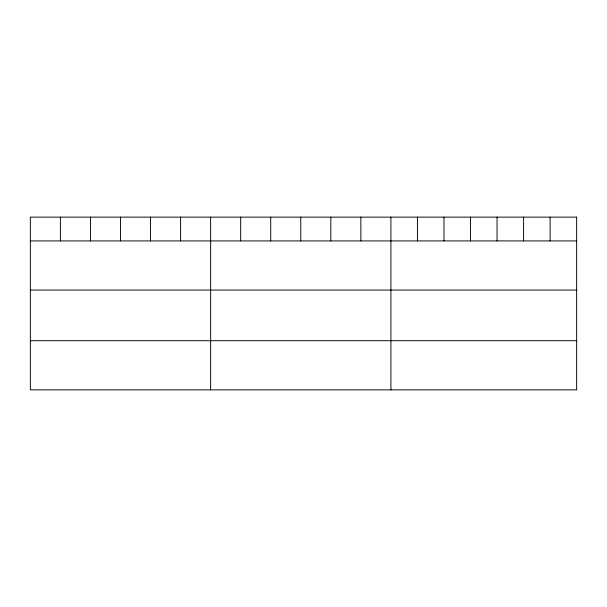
<?xml version="1.0" encoding="UTF-8"?>
<svg xmlns="http://www.w3.org/2000/svg" width="607" height="607" viewBox="0 0 607 607"><rect width="100%" height="100%" fill="white"/><g stroke="black" fill="none" stroke-linecap="round" stroke-linejoin="round"><path stroke-width="0.91" d="M30.35 240.918L576.65 240.918M30.35 290.07L576.65 290.07M30.35 340.717L576.65 340.717M550.117 217.131L550.117 240.918M523.583 217.131L523.583 240.918M497.05 217.131L497.05 240.918M470.508 217.131L470.508 240.918M443.975 217.131L443.975 240.918M417.441 217.131L417.441 240.918M390.908 217.131L390.908 389.869M360.862 217.131L360.862 240.918M330.815 217.131L330.815 240.918M300.769 217.131L300.769 240.918M270.722 217.131L270.722 240.918M240.675 217.131L240.675 240.918M210.629 217.131L210.629 389.869M180.583 217.131L180.583 240.918M150.536 217.131L150.536 240.918M120.49 217.131L120.49 240.918M90.443 217.131L90.443 240.918M60.396 217.131L60.396 240.918M576.65 217.131L30.35 217.131L30.35 389.869L576.65 389.869L576.65 217.131"/></g></svg>
